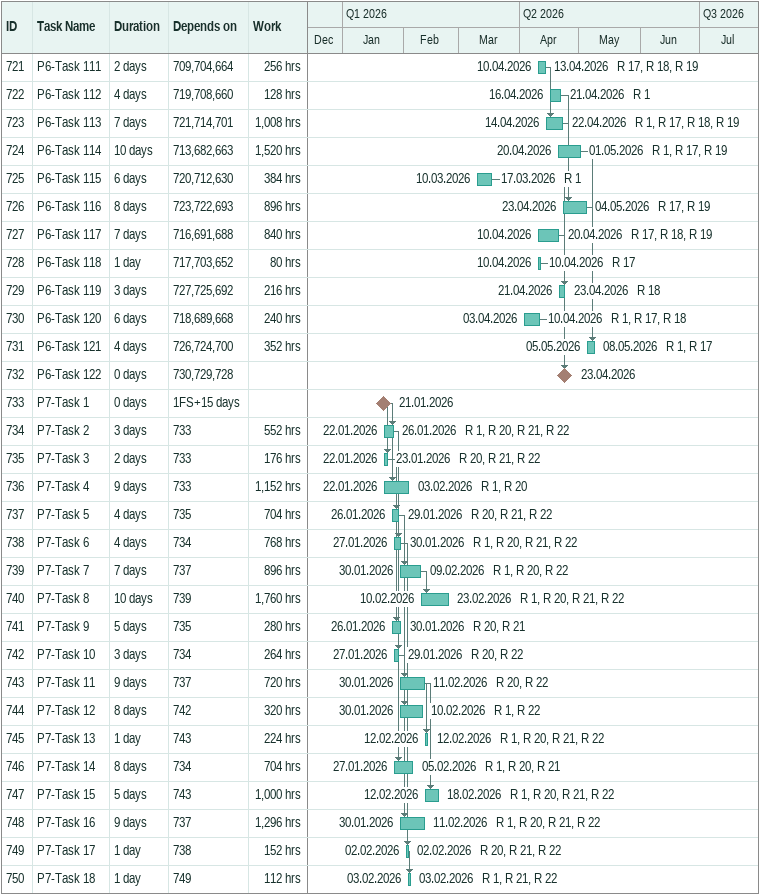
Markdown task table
| ID | Task | Duration | Start | Finish | Predecessors | Resources | Work (h) |
|---|---|---|---|---|---|---|---|
| 721 | P6-Task 111 | 2d | 2026-04-10 | 2026-04-13 | 709, 704, 664 | R 17, R 18, R 19 | 256 |
| 722 | P6-Task 112 | 4d | 2026-04-16 | 2026-04-21 | 719, 708, 660 | R 1 | 128 |
| 723 | P6-Task 113 | 7d | 2026-04-14 | 2026-04-22 | 721, 714, 701 | R 1, R 17, R 18, R 19 | 1008 |
| 724 | P6-Task 114 | 10d | 2026-04-20 | 2026-05-01 | 713, 682, 663 | R 1, R 17, R 19 | 1520 |
| 725 | P6-Task 115 | 6d | 2026-03-10 | 2026-03-17 | 720, 712, 630 | R 1 | 384 |
| 726 | P6-Task 116 | 8d | 2026-04-23 | 2026-05-04 | 723, 722, 693 | R 17, R 19 | 896 |
| 727 | P6-Task 117 | 7d | 2026-04-10 | 2026-04-20 | 716, 691, 688 | R 17, R 18, R 19 | 840 |
| 728 | P6-Task 118 | 1d | 2026-04-10 | 2026-04-10 | 717, 703, 652 | R 17 | 80 |
| 729 | P6-Task 119 | 3d | 2026-04-21 | 2026-04-23 | 727, 725, 692 | R 18 | 216 |
| 730 | P6-Task 120 | 6d | 2026-04-03 | 2026-04-10 | 718, 689, 668 | R 1, R 17, R 18 | 240 |
| 731 | P6-Task 121 | 4d | 2026-05-05 | 2026-05-08 | 726, 724, 700 | R 1, R 17 | 352 |
| 732 | P6-Task 122 | 0d | 2026-04-23 | 2026-04-23 | 730, 729, 728 |  |  |
| 733 | P7-Task 1 | 0d | 2026-01-21 | 2026-01-21 | 1FS+15d |  |  |
| 734 | P7-Task 2 | 3d | 2026-01-22 | 2026-01-26 | 733 | R 1, R 20, R 21, R 22 | 552 |
| 735 | P7-Task 3 | 2d | 2026-01-22 | 2026-01-23 | 733 | R 20, R 21, R 22 | 176 |
| 736 | P7-Task 4 | 9d | 2026-01-22 | 2026-02-03 | 733 | R 1, R 20 | 1152 |
| 737 | P7-Task 5 | 4d | 2026-01-26 | 2026-01-29 | 735 | R 20, R 21, R 22 | 704 |
| 738 | P7-Task 6 | 4d | 2026-01-27 | 2026-01-30 | 734 | R 1, R 20, R 21, R 22 | 768 |
| 739 | P7-Task 7 | 7d | 2026-01-30 | 2026-02-09 | 737 | R 1, R 20, R 22 | 896 |
| 740 | P7-Task 8 | 10d | 2026-02-10 | 2026-02-23 | 739 | R 1, R 20, R 21, R 22 | 1760 |
| 741 | P7-Task 9 | 5d | 2026-01-26 | 2026-01-30 | 735 | R 20, R 21 | 280 |
| 742 | P7-Task 10 | 3d | 2026-01-27 | 2026-01-29 | 734 | R 20, R 22 | 264 |
| 743 | P7-Task 11 | 9d | 2026-01-30 | 2026-02-11 | 737 | R 20, R 22 | 720 |
| 744 | P7-Task 12 | 8d | 2026-01-30 | 2026-02-10 | 742 | R 1, R 22 | 320 |
| 745 | P7-Task 13 | 1d | 2026-02-12 | 2026-02-12 | 743 | R 1, R 20, R 21, R 22 | 224 |
| 746 | P7-Task 14 | 8d | 2026-01-27 | 2026-02-05 | 734 | R 1, R 20, R 21 | 704 |
| 747 | P7-Task 15 | 5d | 2026-02-12 | 2026-02-18 | 743 | R 1, R 20, R 21, R 22 | 1000 |
| 748 | P7-Task 16 | 9d | 2026-01-30 | 2026-02-11 | 737 | R 1, R 20, R 21, R 22 | 1296 |
| 749 | P7-Task 17 | 1d | 2026-02-02 | 2026-02-02 | 738 | R 20, R 21, R 22 | 152 |
| 750 | P7-Task 18 | 1d | 2026-02-03 | 2026-02-03 | 749 | R 1, R 21, R 22 | 112 |
